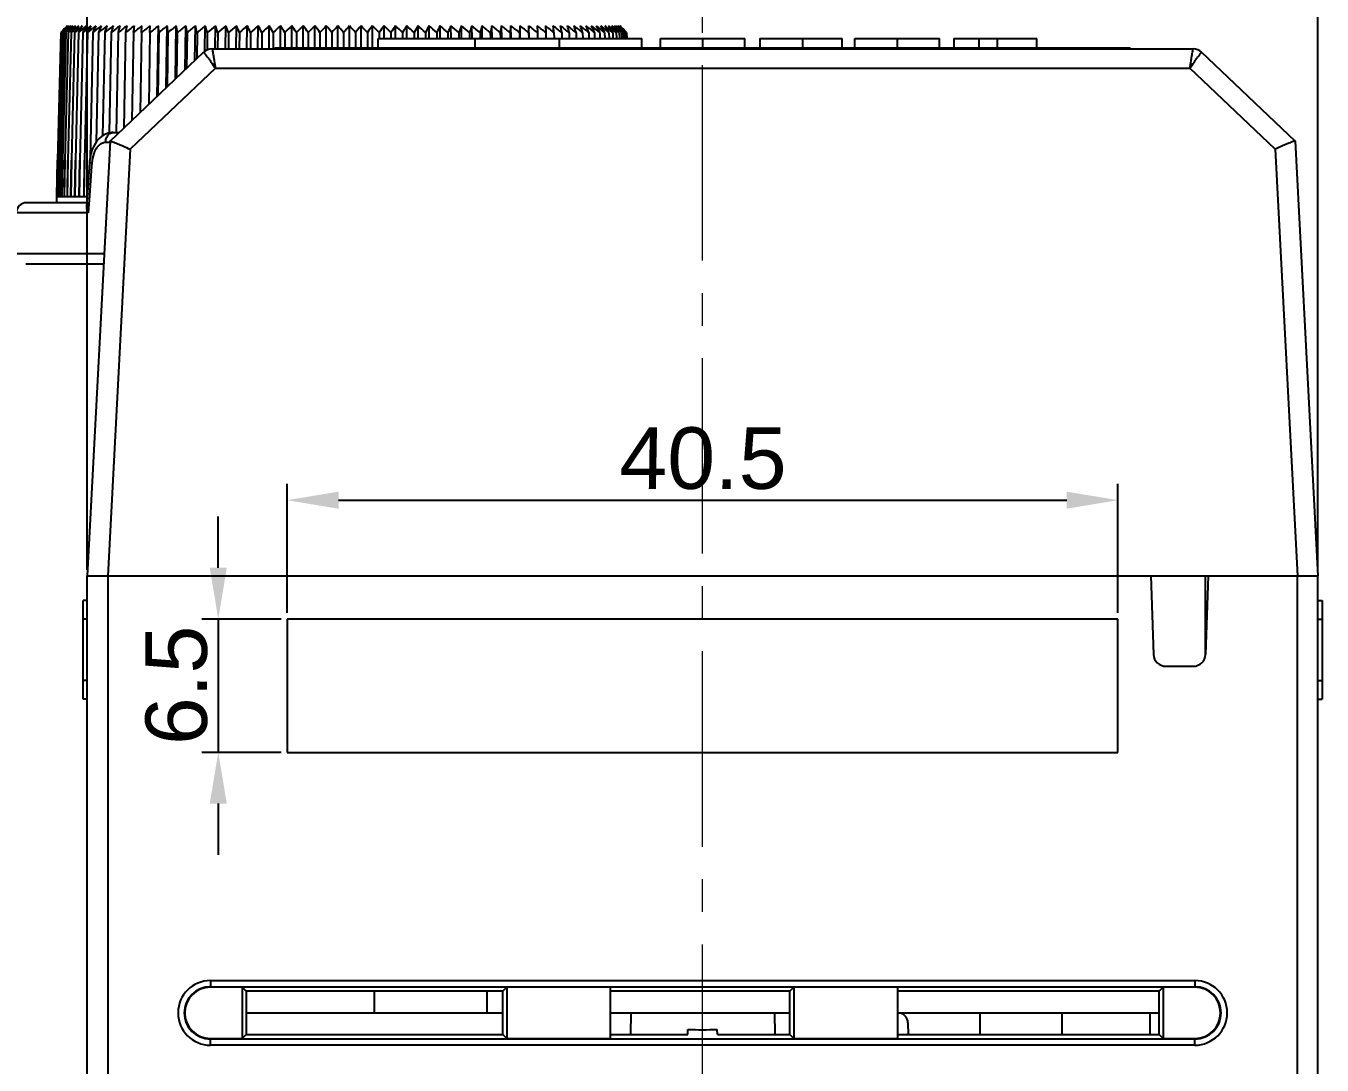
# Model space of a CAD drawing. Header units: millimetres. Extents: x 509 to 2357, y -197 to 647.
# Drawn here: x 1840.2 to 1903.4, y 18 to 68.7 of the extents above; entities that cross this region are included whole.
import ezdxf

# ---------------------------------------------------------------- set-up
doc = ezdxf.new("R2010")
doc.units = ezdxf.units.MM
doc.header["$PDMODE"] = 3
doc.header["$PDSIZE"] = 0.7
doc.linetypes.add('CENTER', pattern=[17.8, 10.75, -2.35, 2.35, -2.35])
doc.linetypes.add('CENTER2', pattern=[28.575, 19.05, -3.175, 3.175, -3.175])
doc.layers.get('Defpoints').update_dxf_attribs({"linetype": 'CONTINUOUS'})
doc.layers.add('3', color=112, linetype='CENTER', lineweight=15)
for name, color, linetype in [('CASE_BODY_55DXF_CONTINUOUS_LINE', 7, 'CONTINUOUS'), ('COVER_TOP_55DXF_CONTINUOUS_LINE', 7, 'CONTINUOUS'), ('Dim', 1, 'CONTINUOUS'), ('KNOB_ROTARY_DXF_CONTINUOUS_LINE', 7, 'CONTINUOUS'), ('PCB_SCR_5570DXF_CONTINUOUS_LINE', 7, 'CONTINUOUS'), ('SUPPORT-M5M4DXF_CONTINUOUS_LINE', 7, 'CONTINUOUS'), ('TRANSE_13_DXF_CONTINUOUS_LINE', 7, 'CONTINUOUS'), ('WINDOW_FILM-DXF_CONTINUOUS_LINE', 7, 'CONTINUOUS')]:
    doc.layers.add(name, color=color, linetype=linetype)
doc.styles.add('OMI-1', font='arial.ttf', dxfattribs={"oblique": 1, "height": 3})
doc.dimstyles.new('1', dxfattribs={"dimtxt": 5, "dimasz": 2.5, "dimexe": 0.8, "dimexo": 0.3, "dimgap": 0.5, "dimtad": 1, "dimtoh": 1, "dimdec": 1, "dimzin": 0, "dimdsep": 46, "dimtxsty": 'OMI-1', "dimcen": 0, "dimclrd": 256, "dimclre": 256, "dimclrt": 256, "dimadec": 0, "dimazin": 0, "dimtfac": 0.8, "dimtdec": 1, "dimtix": 1, "dimtmove": 0, "dimatfit": 3, "dimfxl": 1, "dimtolj": 1, "dimtzin": 0, "dimarcsym": 0})

# ---------------------------------------------------------------- blocks, each defined once
blk = doc.blocks.new('*D4117')
at = {"layer": 'Defpoints', "color": 0}
for p in [(1903.205, 91.225), (1843.205, 41.85), (1903.205, 41.85)]:
    blk.add_point(p, dxfattribs=at)
at = {"layer": 'Dim', "lineweight": -2}
for p, q in [((1843.205, 42.15), (1843.205, 92.025)), ((1903.205, 42.15), (1903.205, 92.025)), ((1845.705, 91.225), (1900.705, 91.225))]:
    blk.add_line(p, q, dxfattribs=at)
at = {"layer": 'Dim'}
for points in [[(1845.705, 91.642), (1845.705, 90.808), (1843.205, 91.225)], [(1900.705, 90.808), (1900.705, 91.642), (1903.205, 91.225)]]:
    blk.add_solid(points, dxfattribs=at)
at = {"layer": 'Dim', "insert": (1873.205, 93.257), "char_height": 3, "attachment_point": 5, "style": 'OMI-1'}
blk.add_mtext('\\A1;60.0', dxfattribs=at)
blk = doc.blocks.new('*D4137')
at = {"layer": 'Defpoints', "color": 0}
for p in [(1893.455, 45.546), (1852.955, 39.75), (1893.455, 39.75)]:
    blk.add_point(p, dxfattribs=at)
at = {"layer": 'Dim', "lineweight": -2}
for p, q in [((1852.955, 40.05), (1852.955, 46.346)), ((1893.455, 40.05), (1893.455, 46.346)), ((1855.455, 45.546), (1890.955, 45.546))]:
    blk.add_line(p, q, dxfattribs=at)
at = {"layer": 'Dim'}
for points in [[(1855.455, 45.962), (1855.455, 45.129), (1852.955, 45.546)], [(1890.955, 45.129), (1890.955, 45.962), (1893.455, 45.546)]]:
    blk.add_solid(points, dxfattribs=at)
at = {"layer": 'Dim', "insert": (1873.205, 47.577), "char_height": 3, "attachment_point": 5, "style": 'OMI-1'}
blk.add_mtext('\\A1;40.5', dxfattribs=at)
blk = doc.blocks.new('*D4138')
at = {"layer": 'Defpoints', "color": 0}
for p in [(1852.955, 39.75), (1849.593, 33.25), (1852.955, 33.25)]:
    blk.add_point(p, dxfattribs=at)
at = {"layer": 'Dim', "lineweight": -2}
for p, q in [((1849.593, 42.25), (1849.593, 44.75)), ((1852.655, 39.75), (1848.793, 39.75)), ((1849.593, 39.75), (1849.593, 33.25)), ((1852.655, 33.25), (1848.793, 33.25)), ((1849.593, 30.75), (1849.593, 28.25))]:
    blk.add_line(p, q, dxfattribs=at)
at = {"layer": 'Dim'}
for points in [[(1849.176, 42.25), (1850.009, 42.25), (1849.593, 39.75)], [(1850.009, 30.75), (1849.176, 30.75), (1849.593, 33.25)]]:
    blk.add_solid(points, dxfattribs=at)
at = {"layer": 'Dim', "insert": (1847.561, 36.5), "char_height": 3, "attachment_point": 5, "rotation": 90, "style": 'OMI-1'}
blk.add_mtext('\\A1;6.5', dxfattribs=at)

msp = doc.modelspace()

# ---------------------------------------------------------------- linework, layer by layer
at = {"layer": '3', "linetype": 'CENTER2', "ltscale": 0.5}
msp.add_line((1873.205, -114.223), (1873.205, 87.364), dxfattribs=at)
at = {"layer": 'CASE_BODY_55DXF_CONTINUOUS_LINE', "color": 7, "linetype": 'Continuous'}
for p, q in [((1843.205, -30.8), (1843.205, 41.85)), ((1843.205, 41.85), (1895.051, 41.85)), ((1844.205, 41.85), (1844.205, -29.05)), ((1895.051, 41.85), (1895.185, 38.029)), ((1897.859, 41.85), (1897.725, 38.029)), ((1897.859, 41.85), (1903.205, 41.85)), ((1902.205, -29.05), (1902.205, 41.85)), ((1903.205, -30.8), (1903.205, 41.85)), ((1843.005, 35.85), (1843.005, 40.65)), ((1843.205, 40.65), (1843.005, 40.65)), ((1903.205, 40.65), (1903.405, 40.65)), ((1903.405, 40.65), (1903.405, 35.85)), ((1843.205, 39.75), (1843.005, 39.75)), ((1852.955, 39.75), (1852.955, 33.25)), ((1893.455, 39.75), (1852.955, 39.75)), ((1893.455, 33.25), (1893.455, 39.75)), ((1903.205, 39.75), (1903.405, 39.75)), ((1895.784, 37.45), (1897.126, 37.45)), ((1843.205, 36.75), (1843.005, 36.75)), ((1903.205, 36.75), (1903.405, 36.75)), ((1843.205, 35.85), (1843.005, 35.85)), ((1903.205, 35.85), (1903.405, 35.85)), ((1852.955, 33.25), (1893.455, 33.25)), ((1849.205, 22.125), (1849.205, 21.798)), ((1849.205, 22.125), (1897.205, 22.125)), ((1897.205, 22.125), (1897.205, 21.798)), ((1849.205, 21.826), (1897.205, 21.826)), ((1850.757, 21.798), (1849.205, 21.798)), ((1850.757, 21.798), (1850.757, 19.303)), ((1850.757, 21.798), (1850.946, 21.609)), ((1850.946, 21.609), (1850.949, 19.494)), ((1863.464, 21.609), (1850.946, 21.609)), ((1863.461, 19.494), (1863.464, 21.609)), ((1863.652, 21.798), (1863.464, 21.609)), ((1863.652, 21.798), (1863.652, 19.303)), ((1868.705, 21.798), (1863.652, 21.798)), ((1868.705, 21.798), (1868.705, 19.303)), ((1877.464, 21.609), (1868.705, 21.609)), ((1877.461, 19.494), (1877.464, 21.609)), ((1877.652, 21.798), (1877.464, 21.609)), ((1877.652, 21.798), (1877.652, 19.303)), ((1882.705, 21.798), (1877.652, 21.798)), ((1882.705, 21.798), (1882.705, 19.303)), ((1895.464, 21.609), (1882.705, 21.609)), ((1895.461, 19.494), (1895.464, 21.609)), ((1895.652, 21.798), (1895.464, 21.609)), ((1895.652, 21.798), (1895.652, 19.303)), ((1897.205, 21.798), (1895.652, 21.798)), ((1869.705, 20.55), (1869.687, 19.494)), ((1876.705, 20.55), (1876.723, 19.494)), ((1895.005, 20.55), (1895.005, 19.494)), ((1872.487, 19.494), (1872.491, 19.737)), ((1873.923, 19.494), (1873.919, 19.737)), ((1883.214, 20.059), (1883.223, 19.494)), ((1849.205, 18.975), (1849.205, 19.303)), ((1849.205, 19.303), (1850.757, 19.303)), ((1897.205, 19.274), (1849.205, 19.274)), ((1897.205, 18.975), (1849.205, 18.975)), ((1850.757, 19.303), (1850.949, 19.494)), ((1850.949, 19.494), (1863.461, 19.494)), ((1863.652, 19.303), (1863.461, 19.494)), ((1863.652, 19.303), (1868.705, 19.303)), ((1868.705, 19.494), (1872.487, 19.494)), ((1873.923, 19.494), (1877.461, 19.494)), ((1877.652, 19.303), (1877.461, 19.494)), ((1877.652, 19.303), (1882.705, 19.303)), ((1882.705, 19.494), (1895.461, 19.494)), ((1895.652, 19.303), (1895.461, 19.494)), ((1895.652, 19.303), (1897.205, 19.303)), ((1897.205, 18.975), (1897.205, 19.303))]:
    msp.add_line(p, q, dxfattribs=at)
for centre, radius, start, end in [((1895.784, 38.05), 0.6, 182, 270), ((1897.126, 38.05), 0.6, 270, 358), ((1849.205, 20.55), 1.575, 90, 270), ((1897.205, 20.55), 1.575, 270, 90), ((1849.205, 20.55), 1.276, 90, 270), ((1849.205, 20.55), 1.248, 90, 270), ((1897.205, 20.55), 1.276, 270, 90), ((1897.205, 20.55), 1.248, 270, 90), ((1882.714, 20.05), 0.5, 1, 90)]:
    msp.add_arc(centre, radius, start, end, dxfattribs=at)
msp.add_ellipse((1873.205, 20.037), major_axis=(3.509, 0), ratio=0.087489, start_param=-1.775766, end_param=-1.365827, dxfattribs=at)
at = {"layer": 'COVER_TOP_55DXF_CONTINUOUS_LINE', "color": 7, "linetype": 'Continuous'}
for p, q in [((1857.385, 67.6), (1857.385, 68.05)), ((1857.385, 68.05), (1870.239, 68.05)), ((1862.117, 67.6), (1862.117, 68.05)), ((1866.228, 67.6), (1866.228, 68.05)), ((1870.239, 67.6), (1870.239, 68.05)), ((1871.147, 67.6), (1871.147, 68.05)), ((1871.147, 68.05), (1875.263, 68.05)), ((1873.221, 67.6), (1873.221, 68.05)), ((1875.263, 67.6), (1875.263, 68.05)), ((1875.993, 68.05), (1875.993, 67.6)), ((1875.993, 68.05), (1880.005, 68.05)), ((1878.089, 67.6), (1878.089, 68.05)), ((1880.005, 67.6), (1880.005, 68.05)), ((1880.633, 67.6), (1880.633, 68.05)), ((1880.633, 68.05), (1884.749, 68.05)), ((1882.707, 67.6), (1882.707, 68.05)), ((1884.749, 67.6), (1884.749, 68.05)), ((1885.446, 68.05), (1885.446, 67.6)), ((1885.447, 68.05), (1889.492, 68.05)), ((1886.693, 67.6), (1886.693, 68.05)), ((1887.575, 67.6), (1887.575, 68.05)), ((1889.492, 67.6), (1889.492, 68.05)), ((1844.316, 63.057), (1848.878, 67.386)), ((1849.291, 67.55), (1854.205, 67.55)), ((1857.505, 67.55), (1897.119, 67.55)), ((1902.094, 63.057), (1897.532, 67.386)), ((1849.451, 66.603), (1845.294, 62.658)), ((1849.451, 66.603), (1896.959, 66.603)), ((1901.116, 62.658), (1896.959, 66.603)), ((1844.466, 63.472), (1844.394, 63.469)), ((1844.466, 63.472), (1844.755, 63.472)), ((1844.316, 63.057), (1843.205, 41.85)), ((1844.312, 62.981), (1844.101, 62.981)), ((1845.294, 62.658), (1844.204, 41.85)), ((1901.116, 62.658), (1902.206, 41.85)), ((1902.094, 63.057), (1903.205, 41.85)), ((1843.428, 61.998), (1843.401, 61.61)), ((1843.428, 61.998), (1843.401, 61.61)), ((1843.401, 61.61), (1843.315, 60.402)), ((1843.178, 60.05), (1840.248, 60.05)), ((1843.315, 60.402), (1843.255, 59.559)), ((1843.255, 59.559), (1839.749, 59.559)), ((1844.028, 57.559), (1839.714, 57.559)), ((1844.002, 57.05), (1840.215, 57.05)), ((1843.205, 41.85), (1903.205, 41.85))]:
    msp.add_line(p, q, dxfattribs=at)
for points in [[(1844.143, 63.413), (1844.018, 63.356), (1843.899, 63.279), (1843.785, 63.182)], [(1844.394, 63.469), (1844.269, 63.451), (1844.143, 63.413)], [(1843.785, 63.182), (1843.679, 63.063), (1843.583, 62.925), (1843.501, 62.772), (1843.432, 62.605), (1843.379, 62.426), (1843.341, 62.243), (1843.318, 62.061), (1843.315, 62.024)], [(1843.315, 62.024), (1843.293, 61.71), (1843.269, 61.356), (1843.244, 61.001), (1843.166, 59.867)]]:
    msp.add_lwpolyline(points, dxfattribs=at)
for centre, radius, start, end in [((1849.291, 66.95), 0.6, 90, 133.50574), ((1897.119, 66.95), 0.6, 46.5, 90), ((1844.466, 63.206), 0.266, 90.00575, 96.03909), ((1840.249, 59.55), 0.5, 90, 179)]:
    msp.add_arc(centre, radius, start, end, dxfattribs=at)
for points, knots in [([(1848.878, 67.386), (1848.879, 67.387), (1848.886, 67.381), (1848.894, 67.373), (1848.91, 67.354), (1848.94, 67.318), (1848.989, 67.253), (1849.06, 67.158), (1849.145, 67.04), (1849.277, 66.853), (1849.38, 66.705), (1849.451, 66.603)], [0, 0, 0, 0, 0.005251, 0.019561, 0.043241, 0.076112, 0.168092, 0.291952, 0.442978, 0.615575, 1, 1, 1, 1]), ([(1849.291, 67.55), (1849.293, 67.55), (1849.292, 67.541), (1849.297, 67.531), (1849.3, 67.506), (1849.31, 67.46), (1849.323, 67.381), (1849.343, 67.265), (1849.366, 67.124), (1849.403, 66.9), (1849.431, 66.724), (1849.451, 66.603)], [0, 0, 0, 0, 0.004986, 0.019483, 0.043388, 0.076451, 0.168641, 0.292493, 0.443354, 0.615726, 1, 1, 1, 1]), ([(1896.959, 66.603), (1896.979, 66.724), (1897.007, 66.9), (1897.044, 67.124), (1897.067, 67.265), (1897.087, 67.381), (1897.1, 67.46), (1897.11, 67.506), (1897.113, 67.531), (1897.118, 67.541), (1897.117, 67.55), (1897.119, 67.55)], [0, 0, 0, 0, 0.384087, 0.556462, 0.707385, 0.831311, 0.923543, 0.956607, 0.980513, 0.995016, 1, 1, 1, 1]), ([(1896.959, 66.603), (1897.029, 66.705), (1897.132, 66.853), (1897.265, 67.04), (1897.35, 67.158), (1897.42, 67.253), (1897.47, 67.318), (1897.499, 67.354), (1897.515, 67.373), (1897.524, 67.381), (1897.53, 67.387), (1897.532, 67.386)], [0, 0, 0, 0, 0.384242, 0.556844, 0.707934, 0.831868, 0.923886, 0.956761, 0.980439, 0.994751, 1, 1, 1, 1]), ([(1844.101, 62.981), (1844.101, 63.009), (1844.109, 63.116), (1844.143, 63.222), (1844.184, 63.29)], [0, 0, 0, 0, 0.258895, 1, 1, 1, 1]), ([(1844.184, 63.29), (1844.213, 63.339), (1844.284, 63.422), (1844.388, 63.466), (1844.438, 63.471)], [0, 0, 0, 0, 0.529233, 1, 1, 1, 1]), ([(1843.578, 62.58), (1843.556, 62.537), (1843.478, 62.352), (1843.439, 62.151), (1843.428, 61.998)], [0, 0, 0, 0, 0.238911, 1, 1, 1, 1]), ([(1843.741, 62.815), (1843.725, 62.799), (1843.661, 62.727), (1843.61, 62.645), (1843.578, 62.58)], [0, 0, 0, 0, 0.238359, 1, 1, 1, 1]), ([(1844.101, 62.981), (1844.036, 62.981), (1843.9, 62.949), (1843.79, 62.865), (1843.741, 62.815)], [0, 0, 0, 0, 0.480161, 1, 1, 1, 1]), ([(1844.317, 63.057), (1844.319, 63.059), (1844.33, 63.058), (1844.358, 63.053), (1844.419, 63.032), (1844.513, 62.997), (1844.637, 62.947), (1844.782, 62.886), (1845.004, 62.79), (1845.176, 62.712), (1845.294, 62.658)], [0, 0, 0, 0, 0.008178, 0.025565, 0.088302, 0.185812, 0.312811, 0.463598, 0.632457, 1, 1, 1, 1]), ([(1902.093, 63.057), (1902.091, 63.059), (1902.08, 63.058), (1902.051, 63.053), (1901.99, 63.032), (1901.896, 62.997), (1901.773, 62.947), (1901.628, 62.886), (1901.406, 62.79), (1901.234, 62.712), (1901.116, 62.658)], [0, 0, 0, 0, 0.008178, 0.025565, 0.088302, 0.185812, 0.312811, 0.463598, 0.632457, 1, 1, 1, 1]), ([(1843.315, 62.024), (1843.315, 62.021), (1843.329, 62.017), (1843.347, 62.011), (1843.385, 62.004), (1843.412, 62), (1843.428, 61.998)], [0, 0, 0, 0, 0.07655, 0.270339, 0.581929, 1, 1, 1, 1]), ([(1843.166, 59.823), (1843.167, 59.802), (1843.181, 59.709), (1843.22, 59.622), (1843.255, 59.559)], [0, 0, 0, 0, 0.227248, 1, 1, 1, 1])]:
    msp.add_open_spline(points, degree=3, knots=knots, dxfattribs=at)
msp.add_open_spline([(1843.166, 59.867), (1843.165, 59.852), (1843.165, 59.838), (1843.166, 59.823)], degree=3, dxfattribs=at)
at = {"layer": 'KNOB_ROTARY_DXF_CONTINUOUS_LINE', "color": 7, "linetype": 'Continuous'}
for p, q in [((1841.911, 68.342), (1841.753, 62.12)), ((1841.935, 68.342), (1841.777, 62.12)), ((1841.983, 68.342), (1841.826, 62.12)), ((1842.056, 68.342), (1841.899, 62.12)), ((1841.981, 68.415), (1841.911, 68.342)), ((1842.008, 68.415), (1841.935, 68.342)), ((1842.07, 68.426), (1841.983, 68.342)), ((1842.152, 68.342), (1841.997, 62.12)), ((1842.133, 68.415), (1842.056, 68.342)), ((1842.272, 68.342), (1842.118, 62.12)), ((1842.231, 68.415), (1842.152, 68.342)), ((1842.18, 68.378), (1842.208, 68.415)), ((1842.223, 68.666), (1842.189, 68.631)), ((1842.191, 68.631), (1842.223, 68.666)), ((1842.259, 68.666), (1842.223, 68.631)), ((1842.228, 68.631), (1842.259, 68.666)), ((1842.26, 68.595), (1842.318, 68.666)), ((1842.416, 68.342), (1842.264, 62.12)), ((1842.354, 68.415), (1842.272, 68.342)), ((1842.321, 68.41), (1842.325, 68.415)), ((1842.346, 68.595), (1842.4, 68.666)), ((1842.51, 68.425), (1842.416, 68.342)), ((1842.583, 68.342), (1842.433, 62.12)), ((1842.455, 68.595), (1842.506, 68.666)), ((1842.692, 68.436), (1842.583, 68.342)), ((1842.692, 68.436), (1842.583, 68.342)), ((1842.587, 68.595), (1842.635, 68.666)), ((1842.773, 68.342), (1842.625, 62.12)), ((1842.742, 68.595), (1842.787, 68.666)), ((1842.986, 68.342), (1842.84, 62.12)), ((1843.221, 68.342), (1843.078, 62.12)), ((1843.478, 68.342), (1843.34, 62.242)), ((1843.756, 68.342), (1843.639, 63.006)), ((1844.055, 68.342), (1843.948, 63.311)), ((1844.375, 68.342), (1844.273, 63.451)), ((1844.715, 68.342), (1844.616, 63.469)), ((1845.074, 68.342), (1844.983, 63.689)), ((1845.452, 68.342), (1845.371, 64.057)), ((1845.847, 68.342), (1845.776, 64.442)), ((1845.847, 68.342), (1845.869, 68.666)), ((1846.26, 68.342), (1846.199, 64.843)), ((1846.26, 68.342), (1846.264, 68.666)), ((1846.619, 65.242), (1846.676, 68.666)), ((1846.689, 68.342), (1846.638, 65.26)), ((1846.689, 68.342), (1846.676, 68.666)), ((1847.056, 65.657), (1847.104, 68.666)), ((1847.135, 68.342), (1847.093, 65.691)), ((1847.508, 66.085), (1847.547, 68.666)), ((1847.595, 68.342), (1847.562, 66.137)), ((1847.974, 66.527), (1848.004, 68.666)), ((1848.07, 68.342), (1848.045, 66.595)), ((1848.452, 66.981), (1848.475, 68.666)), ((1848.558, 68.342), (1848.541, 67.065)), ((1848.943, 67.438), (1848.958, 68.666)), ((1849.058, 68.342), (1849.048, 67.499)), ((1849.441, 67.549), (1849.453, 68.666)), ((1849.57, 68.342), (1849.561, 67.55)), ((1849.948, 67.55), (1849.96, 68.666)), ((1850.093, 68.342), (1850.085, 67.55)), ((1850.465, 67.55), (1850.476, 68.666)), ((1850.626, 68.342), (1850.618, 67.55)), ((1850.992, 67.55), (1851.001, 68.666)), ((1851.167, 68.342), (1851.161, 67.55)), ((1851.527, 67.55), (1851.535, 68.666)), ((1851.717, 68.342), (1851.711, 67.55)), ((1852.069, 67.55), (1852.076, 68.666)), ((1852.274, 68.342), (1852.269, 67.55)), ((1852.618, 67.6), (1852.624, 68.666)), ((1852.836, 68.342), (1852.832, 67.6)), ((1853.172, 67.6), (1853.176, 68.666)), ((1853.404, 68.342), (1853.401, 67.6)), ((1853.73, 67.6), (1853.734, 68.666)), ((1853.976, 68.342), (1853.973, 67.6)), ((1854.292, 67.6), (1854.294, 68.666)), ((1854.55, 68.342), (1854.549, 67.6)), ((1854.856, 67.6), (1854.858, 68.666)), ((1855.127, 68.342), (1855.126, 67.6)), ((1855.422, 67.6), (1855.422, 68.666)), ((1855.705, 68.342), (1855.705, 67.6)), ((1855.988, 67.6), (1855.988, 68.666)), ((1856.283, 68.342), (1856.284, 67.6)), ((1856.554, 67.6), (1856.552, 68.666)), ((1856.859, 68.342), (1856.861, 67.6)), ((1857.118, 67.6), (1857.115, 68.666)), ((1857.434, 68.342), (1857.435, 68.051)), ((1857.678, 68.05), (1857.676, 68.666)), ((1858.006, 68.342), (1858.007, 68.051)), ((1858.236, 68.05), (1858.233, 68.666)), ((1858.574, 68.342), (1858.575, 68.05)), ((1858.79, 68.05), (1858.786, 68.666)), ((1859.136, 68.342), (1859.138, 68.05)), ((1859.338, 68.05), (1859.334, 68.666)), ((1859.693, 68.342), (1859.695, 68.05)), ((1859.879, 68.05), (1859.875, 68.666)), ((1860.242, 68.342), (1860.245, 68.051)), ((1860.414, 68.05), (1860.408, 68.666)), ((1860.784, 68.342), (1860.787, 68.05)), ((1860.94, 68.05), (1860.934, 68.666)), ((1861.317, 68.342), (1861.32, 68.05)), ((1861.457, 68.049), (1861.45, 68.666)), ((1861.84, 68.342), (1861.843, 68.05)), ((1861.964, 68.049), (1861.957, 68.666)), ((1862.352, 68.342), (1862.355, 68.05)), ((1862.459, 68.05), (1862.452, 68.666)), ((1862.852, 68.342), (1862.856, 68.052)), ((1862.943, 68.05), (1862.935, 68.666)), ((1863.34, 68.342), (1863.344, 68.05)), ((1863.415, 68.05), (1863.406, 68.666)), ((1863.815, 68.342), (1863.819, 68.05)), ((1863.872, 68.05), (1863.863, 68.666)), ((1864.275, 68.342), (1864.28, 68.05)), ((1864.316, 68.05), (1864.306, 68.666)), ((1864.734, 68.666), (1864.72, 68.342)), ((1864.72, 68.342), (1864.725, 68.05)), ((1864.744, 68.047), (1864.734, 68.666)), ((1865.146, 68.666), (1865.15, 68.342)), ((1865.15, 68.342), (1865.155, 68.05)), ((1865.541, 68.666), (1865.563, 68.342)), ((1865.563, 68.342), (1865.568, 68.048)), ((1865.958, 68.342), (1865.964, 68.05)), ((1866.336, 68.342), (1866.342, 68.053)), ((1866.695, 68.342), (1866.701, 68.05)), ((1867.035, 68.342), (1867.041, 68.05)), ((1867.354, 68.342), (1867.361, 68.05)), ((1867.654, 68.342), (1867.66, 68.05)), ((1867.932, 68.342), (1867.939, 68.05)), ((1868.189, 68.342), (1868.196, 68.049)), ((1868.424, 68.342), (1868.431, 68.047)), ((1868.623, 68.666), (1868.668, 68.595)), ((1868.637, 68.342), (1868.644, 68.052)), ((1868.827, 68.342), (1868.718, 68.436)), ((1868.827, 68.342), (1868.718, 68.436)), ((1868.775, 68.666), (1868.823, 68.595)), ((1868.827, 68.342), (1868.834, 68.05)), ((1868.994, 68.342), (1868.9, 68.425)), ((1868.904, 68.666), (1868.955, 68.595)), ((1868.994, 68.342), (1869.001, 68.049)), ((1869.01, 68.666), (1869.064, 68.595)), ((1869.138, 68.342), (1869.058, 68.413)), ((1869.085, 68.415), (1869.089, 68.41)), ((1869.092, 68.666), (1869.15, 68.595)), ((1869.138, 68.342), (1869.145, 68.053)), ((1869.151, 68.666), (1869.182, 68.631)), ((1869.187, 68.631), (1869.151, 68.666)), ((1869.258, 68.342), (1869.178, 68.415)), ((1869.221, 68.631), (1869.187, 68.666)), ((1869.187, 68.666), (1869.218, 68.631)), ((1869.202, 68.415), (1869.23, 68.378)), ((1869.258, 68.342), (1869.265, 68.047)), ((1869.354, 68.342), (1869.277, 68.415)), ((1869.427, 68.342), (1869.34, 68.426)), ((1869.354, 68.342), (1869.362, 68.05)), ((1869.475, 68.342), (1869.402, 68.415)), ((1869.427, 68.342), (1869.434, 68.052)), ((1869.499, 68.342), (1869.429, 68.415)), ((1869.475, 68.342), (1869.482, 68.053)), ((1869.499, 68.342), (1869.507, 68.053)), ((1841.722, 60.36), (1841.753, 62.12)), ((1841.753, 62.12), (1841.722, 60.36)), ((1841.777, 62.12), (1841.746, 60.36)), ((1841.747, 60.36), (1841.777, 62.12)), ((1841.826, 62.12), (1841.794, 60.36)), ((1841.797, 60.36), (1841.826, 62.12)), ((1841.899, 62.12), (1841.867, 60.36)), ((1841.871, 60.36), (1841.899, 62.12)), ((1841.997, 62.12), (1841.964, 60.36)), ((1841.969, 60.36), (1841.997, 62.12)), ((1842.118, 62.12), (1842.085, 60.36)), ((1842.091, 60.36), (1842.118, 62.12)), ((1842.264, 62.12), (1842.231, 60.36)), ((1842.238, 60.36), (1842.264, 62.12)), ((1842.433, 62.12), (1842.399, 60.36)), ((1842.408, 60.36), (1842.433, 62.12)), ((1842.625, 62.12), (1842.591, 60.36)), ((1842.601, 60.36), (1842.625, 62.12)), ((1842.84, 62.12), (1842.807, 60.36)), ((1842.817, 60.36), (1842.84, 62.12)), ((1843.078, 62.12), (1843.044, 60.36)), ((1843.056, 60.36), (1843.078, 62.12)), ((1841.714, 60.05), (1841.719, 60.36)), ((1841.722, 60.36), (1841.746, 60.36)), ((1841.747, 60.36), (1841.788, 60.36)), ((1841.797, 60.36), (1841.867, 60.36)), ((1841.871, 60.36), (1841.964, 60.36)), ((1841.969, 60.36), (1842.085, 60.36)), ((1842.091, 60.36), (1842.231, 60.36)), ((1842.238, 60.36), (1842.399, 60.36)), ((1842.408, 60.36), (1842.591, 60.36)), ((1842.601, 60.36), (1842.807, 60.36)), ((1842.817, 60.36), (1843.044, 60.36)), ((1843.056, 60.36), (1843.2, 60.36))]:
    msp.add_line(p, q, dxfattribs=at)
for centre, radius, start, end in [((1874.787, 36.968), 45.443, 135.83425, 136.21201), ((1874.764, 35.882), 46.167, 134.81766, 135.19602), ((1875.311, 40.31), 43.549, 139.43427, 139.78944), ((1874.577, 35.051), 46.59, 133.82059, 134.24478), ((1875.976, 41.192), 43.448, 140.89713, 141.20258), ((1874.727, 33.959), 47.43, 132.96707, 133.40992), ((1876.552, 42.259), 43.17, 142.40654, 142.70766), ((1874.871, 32.958), 48.193, 132.1884, 132.63068), ((1877.314, 43.297), 43.071, 144.03041, 144.32593), ((1875.055, 31.998), 48.944, 131.48101, 131.92251), ((1878.74, 44.003), 43.724, 145.77514, 146.17591), ((1875.227, 31.138), 49.605, 130.84122, 131.2656), ((1880.039, 44.964), 44.153, 147.64249, 148.03106), ((1875.422, 30.344), 50.222, 130.26604, 130.67061), ((1881.224, 46.154), 44.393, 149.52881, 150.01316), ((1877.196, 27.768), 53.209, 130.13623, 130.31131), ((1875.643, 29.611), 50.799, 129.75266, 130.13782), ((1876.417, 28.301), 52.162, 129.30102, 129.86), ((1883.345, 46.991), 45.658, 151.65962, 152.12093), ((1876.726, 27.642), 52.717, 128.90408, 129.46187), ((1886.101, 47.758), 47.565, 153.92315, 154.35719), ((1877.049, 27.06), 53.209, 128.5622, 129.11892), ((1889.731, 48.442), 50.353, 156.3189, 156.72116), ((1877.385, 26.56), 53.634, 128.27368, 128.82948), ((1894.613, 49.033), 54.399, 158.84412, 159.20986), ((1877.731, 26.146), 53.986, 128.03711, 128.59217), ((1901.38, 49.514), 60.337, 161.49341, 161.8178), ((1878.085, 25.82), 54.263, 127.85135, 128.40586), ((1911.178, 49.862), 69.311, 164.25842, 164.53671), ((1878.445, 25.585), 54.46, 127.71547, 128.26966), ((1926.331, 50.031), 83.645, 167.12759, 167.35532), ((1878.811, 25.443), 54.576, 127.62883, 128.18291), ((1952.368, 49.923), 108.863, 170.08618, 170.25938), ((1879.181, 25.394), 54.609, 127.59099, 128.1452), ((2006.44, 49.236), 162.119, 173.11641, 173.23182), ((1879.555, 25.44), 54.56, 127.60177, 128.15635), ((1879.93, 25.58), 54.427, 127.66124, 128.21642), ((1880.308, 25.812), 54.212, 127.76966, 128.3257), ((1702.03, 54.644), 145.749, 5.39281, 5.52085), ((1880.688, 26.137), 53.917, 127.92758, 128.48469), ((1747.872, 53.633), 100.802, 8.39014, 8.57648), ((1881.069, 26.55), 53.545, 128.13577, 128.69417), ((1771.115, 52.926), 78.483, 11.32772, 11.56924), ((1881.453, 27.051), 53.098, 128.39523, 128.95513), ((1785.067, 52.291), 65.488, 14.18732, 14.48011), ((1881.839, 27.634), 52.581, 128.70724, 129.26882), ((1794.307, 51.651), 57.238, 16.95335, 17.29298), ((1882.229, 28.297), 51.999, 129.07334, 129.63676), ((1800.835, 50.975), 51.737, 19.6132, 19.99486), ((1882.624, 29.034), 51.358, 129.49532, 130.0607), ((1805.664, 50.249), 47.972, 22.15722, 22.576), ((1883.025, 29.841), 50.664, 129.97526, 130.54269), ((1809.36, 49.467), 45.377, 24.57869, 25.02971), ((1883.435, 30.712), 49.924, 130.51554, 131.08505), ((1812.267, 48.629), 43.61, 26.87352, 27.35212), ((1883.855, 31.641), 49.147, 131.11884, 131.6904), ((1814.604, 47.736), 42.45, 29.03997, 29.54177), ((1884.289, 32.622), 48.341, 131.78813, 132.36164), ((1816.518, 46.791), 41.748, 31.07825, 31.59926), ((1884.741, 33.648), 47.516, 132.52672, 133.10201), ((1818.11, 45.799), 41.401, 32.99016, 33.52678), ((1885.216, 34.712), 46.684, 133.33825, 133.91503), ((1819.455, 44.765), 41.333, 34.77871, 35.32777), ((1885.718, 35.807), 45.855, 134.22666, 134.80453), ((1820.605, 43.696), 41.485, 36.44783, 37.00657), ((1886.254, 36.925), 45.043, 135.19625, 135.77466), ((1821.602, 42.598), 41.813, 38.00204, 38.56808), ((1886.832, 38.059), 44.263, 136.25162, 136.82986), ((1822.476, 41.477), 42.282, 39.44626, 40.01759), ((1887.463, 39.2), 43.53, 137.39764, 137.9748), ((1823.251, 40.342), 42.863, 40.7856, 41.36054), ((1888.159, 40.342), 42.863, 138.63946, 139.2144), ((1823.947, 39.2), 43.53, 42.0252, 42.60236), ((1888.934, 41.477), 42.282, 139.98241, 140.55374), ((1824.578, 38.059), 44.263, 43.17014, 43.74838), ((1889.808, 42.598), 41.813, 141.43192, 141.99796), ((1825.156, 36.925), 45.043, 44.22534, 44.80375), ((1890.805, 43.696), 41.485, 142.99343, 143.55217), ((1825.692, 35.807), 45.855, 45.19547, 45.77334), ((1891.955, 44.765), 41.333, 144.67223, 145.22129), ((1826.194, 34.712), 46.684, 46.08497, 46.66175), ((1893.3, 45.799), 41.401, 146.47322, 147.00984), ((1826.668, 33.648), 47.516, 46.89799, 47.47328), ((1894.892, 46.791), 41.748, 148.40074, 148.92175), ((1827.12, 32.622), 48.341, 47.63836, 48.21187), ((1896.806, 47.736), 42.45, 150.45823, 150.96003), ((1827.555, 31.641), 49.147, 48.3096, 48.88116), ((1899.143, 48.629), 43.61, 152.64788, 153.12648), ((1827.975, 30.712), 49.924, 48.91495, 49.48446), ((1902.049, 49.467), 45.377, 154.97029, 155.42131), ((1828.385, 29.841), 50.664, 49.45731, 50.02474), ((1905.746, 50.249), 47.972, 157.424, 157.84278), ((1828.786, 29.034), 51.358, 49.9393, 50.50468), ((1910.575, 50.975), 51.737, 160.00514, 160.3868), ((1829.181, 28.297), 51.999, 50.36324, 50.92666), ((1917.103, 51.651), 57.238, 162.70702, 163.04665), ((1829.571, 27.634), 52.581, 50.73118, 51.29276), ((1926.343, 52.291), 65.488, 165.51989, 165.81268), ((1829.957, 27.051), 53.098, 51.04487, 51.60477), ((1940.295, 52.926), 78.483, 168.43076, 168.67228), ((1830.341, 26.55), 53.545, 51.30583, 51.86423), ((1963.538, 53.633), 100.802, 171.42352, 171.60986), ((1830.722, 26.137), 53.917, 51.51531, 52.07242), ((2009.379, 54.644), 145.749, 174.47915, 174.60719), ((1831.102, 25.812), 54.212, 51.6743, 52.23034), ((1831.48, 25.58), 54.427, 51.78358, 52.33876), ((1831.855, 25.44), 54.56, 51.84365, 52.39823), ((1832.229, 25.394), 54.609, 51.8548, 52.40901), ((1704.97, 49.236), 162.119, 6.76818, 6.88359), ((1832.599, 25.443), 54.576, 51.81709, 52.37117), ((1759.042, 49.923), 108.863, 9.74062, 9.91382), ((1832.965, 25.585), 54.46, 51.73034, 52.28453), ((1785.079, 50.031), 83.645, 12.64468, 12.87241), ((1833.325, 25.82), 54.263, 51.59414, 52.14865), ((1800.232, 49.862), 69.311, 15.46329, 15.74158), ((1833.679, 26.146), 53.986, 51.40783, 51.96289), ((1810.03, 49.514), 60.337, 18.1822, 18.50659), ((1834.025, 26.56), 53.634, 51.17052, 51.72632), ((1816.797, 49.033), 54.399, 20.79014, 21.15588), ((1834.361, 27.06), 53.209, 50.88108, 51.4378), ((1834.684, 27.642), 52.717, 50.53813, 51.09592), ((1821.679, 48.442), 50.353, 23.27884, 23.6811), ((1834.993, 28.301), 52.162, 50.14, 50.69898), ((1825.309, 47.758), 47.565, 25.64281, 26.07685), ((1835.767, 29.611), 50.799, 49.86218, 50.24734), ((1828.065, 46.991), 45.658, 27.87907, 28.34038), ((1835.988, 30.344), 50.222, 49.32939, 49.73396), ((1830.186, 46.154), 44.393, 29.98684, 30.47119), ((1834.214, 27.768), 53.209, 49.68869, 49.86377), ((1836.183, 31.138), 49.605, 48.7344, 49.15878), ((1831.371, 44.964), 44.153, 31.96894, 32.35751), ((1836.347, 31.988), 48.957, 48.07433, 48.51895), ((1832.67, 44.003), 43.724, 33.82409, 34.22487), ((1836.539, 32.958), 48.193, 47.36931, 47.8116), ((1834.096, 43.297), 43.071, 35.67407, 35.9696), ((1836.683, 33.959), 47.43, 46.59008, 47.03293), ((1834.858, 42.259), 43.17, 37.29235, 37.59346), ((1836.833, 35.051), 46.59, 45.75522, 46.17941), ((1835.434, 41.192), 43.448, 38.79742, 39.10287), ((1836.099, 40.31), 43.549, 40.21056, 40.56573), ((1836.646, 35.882), 46.167, 44.80397, 45.18234), ((1836.623, 36.968), 45.443, 43.78799, 44.16574)]:
    msp.add_arc(centre, radius, start, end, dxfattribs=at)
at = {"layer": 'PCB_SCR_5570DXF_CONTINUOUS_LINE', "color": 7, "linetype": 'Continuous'}
for p, q in [((1857.205, 20.55), (1857.205, 21.609)), ((1862.705, 20.55), (1862.705, 21.609)), ((1850.947, 20.55), (1863.462, 20.55)), ((1868.705, 20.55), (1877.462, 20.55)), ((1882.705, 20.55), (1895.462, 20.55))]:
    msp.add_line(p, q, dxfattribs=at)
at = {"layer": 'SUPPORT-M5M4DXF_CONTINUOUS_LINE', "color": 7, "linetype": 'Continuous'}
for p, q in [((1886.73, 19.494), (1886.73, 20.55)), ((1890.73, 19.494), (1890.73, 20.55))]:
    msp.add_line(p, q, dxfattribs=at)
at = {"layer": 'TRANSE_13_DXF_CONTINUOUS_LINE', "color": 7, "linetype": 'Continuous'}
msp.add_line((1897.705, 41.85), (1897.705, 38.029), dxfattribs=at)
at = {"layer": 'WINDOW_FILM-DXF_CONTINUOUS_LINE', "color": 7, "linetype": 'Continuous'}
for p, q in [((1852.355, 67.55), (1852.355, 67.6)), ((1852.355, 67.6), (1894.055, 67.6)), ((1854.205, 67.55), (1857.505, 67.55)), ((1859.355, 67.55), (1859.355, 67.6)), ((1894.055, 67.55), (1894.055, 67.6))]:
    msp.add_line(p, q, dxfattribs=at)

# ---------------------------------------------------------------- dimensions: what is measured, and where the dimension line sits
at = {"layer": 'Dim'}
for base, p1, p2, picture, middle in [((1903.205, 91.225), (1843.205, 41.85), (1903.205, 41.85), '*D4117', (1873.205, 93.257)), ((1893.455, 45.546), (1852.955, 39.75), (1893.455, 39.75), '*D4137', (1873.205, 47.577))]:
    dim = msp.add_linear_dim(base=base, p1=p1, p2=p2, dimstyle='1', dxfattribs=at)
    dim.commit()
    dim.dimension.update_dxf_attribs({"geometry": picture, "text_midpoint": middle})
dim = msp.add_linear_dim(base=(1849.593, 33.25), p1=(1852.955, 39.75), p2=(1852.955, 33.25), angle=90, dimstyle='1', dxfattribs=at)
dim.commit()
dim.dimension.update_dxf_attribs({"geometry": '*D4138', "text_midpoint": (1847.561, 36.5)})

doc.saveas('drawing.dxf')
